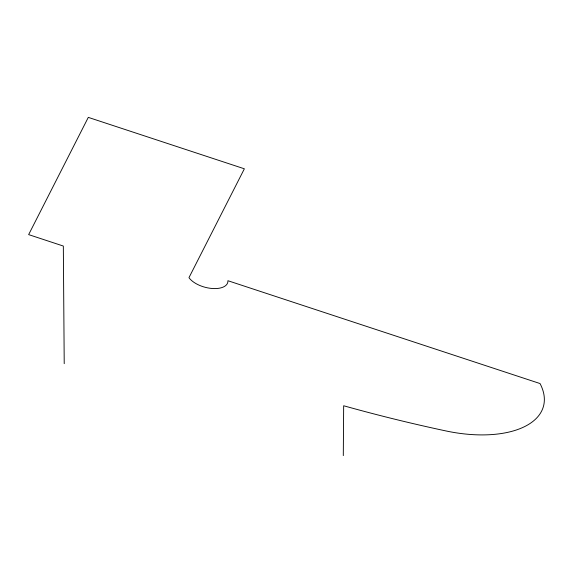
<?xml version="1.0" encoding="UTF-8"?>
<svg xmlns="http://www.w3.org/2000/svg" width="573" height="573" viewBox="0 0 573 573"><rect width="100%" height="100%" fill="white"/><g stroke="black" fill="none" stroke-linecap="round" stroke-linejoin="round"><path stroke-width="0.86" d="M343.299 455.621L343.664 405.756A848.728 428.21 15.2 0 0 445.901 430.932A98.427 49.658 15.2 0 0 540.031 383.545L227.911 280.713A20.864 10.522 15.2 0 1 212.096 288.484A20.864 10.522 15.2 0 1 188.968 277.661L244.363 168.799L88.299 117.379L28.65 234.615L63.331 246.046L64.219 363.669"/></g></svg>
